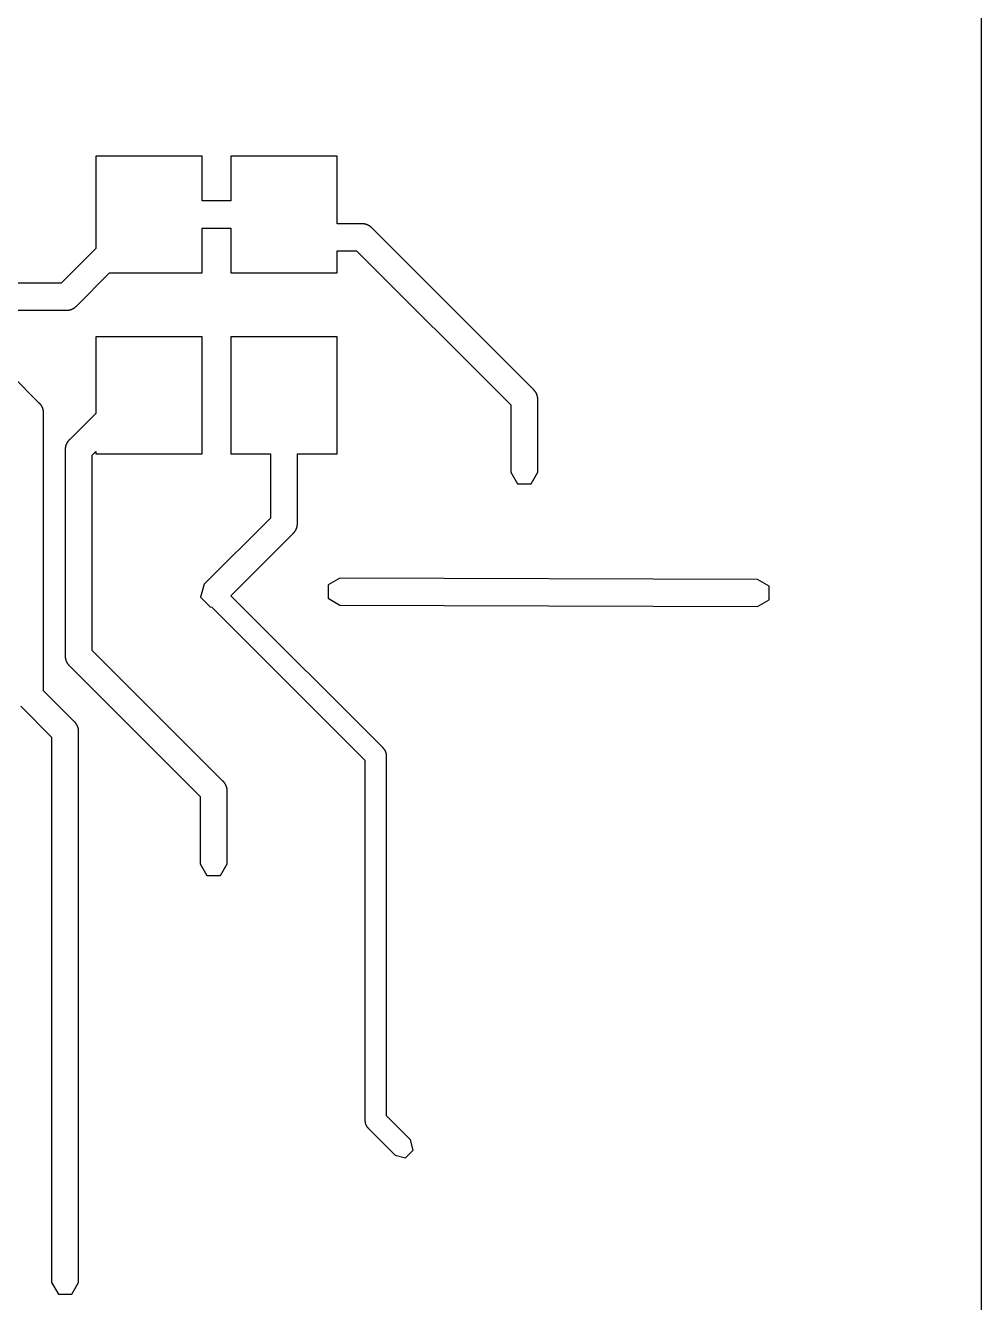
# Model space of a CAD drawing. Extents: x -11.9 to 11.9, y -22 to 22.
# Drawn here: x 2.93 to 11.92, y -2.73 to 9.28 of the extents above; entities that cross this region are included whole.
import ezdxf

# ---------------------------------------------------------------- set-up
doc = ezdxf.new("R2010")
doc.units = 0
doc.layers.add('BOTTOM_-_WELDED', color=7, linetype='CONTINUOUS')

msp = doc.modelspace()

# ---------------------------------------------------------------- linework, layer by layer
at = {"layer": 'BOTTOM_-_WELDED', "color": 250}
msp.add_lwpolyline([(-11.9199, -21.9873), (11.9199, -21.9873), (11.9199, 21.9873), (-11.9199, 21.9873), (-11.9199, -21.9873)], close=True, dxfattribs=at)
at = {"layer": 'BOTTOM_-_WELDED', "color": 132}
for points in [[(-1.1666, 6.604), (3.3117, 6.604), (3.3138, 6.604), (3.3156, 6.604), (3.3159, 6.604), (3.3177, 6.604), (3.3179, 6.604), (3.3198, 6.6041), (3.32, 6.6041), (3.322, 6.6042), (3.3221, 6.6042), (3.3241, 6.6043), (3.3262, 6.6044), (3.3283, 6.6046), (3.3303, 6.6048), (3.3304, 6.6049), (3.3324, 6.6051), (3.3344, 6.6054), (3.3345, 6.6054), (3.3364, 6.6057), (3.3366, 6.6057), (3.3384, 6.6061), (3.3386, 6.6061), (3.3405, 6.6065), (3.3407, 6.6065), (3.3425, 6.6069), (3.3427, 6.6069), (3.3445, 6.6073), (3.3447, 6.6074), (3.3465, 6.6078), (3.3467, 6.6079), (3.3485, 6.6083), (3.3487, 6.6084), (3.3505, 6.6089), (3.3507, 6.609), (3.3524, 6.6095), (3.3527, 6.6095), (3.3544, 6.6101), (3.3547, 6.6102), (3.3563, 6.6107), (3.3567, 6.6108), (3.3583, 6.6114), (3.3586, 6.6115), (3.3602, 6.6121), (3.3605, 6.6122), (3.3621, 6.6128), (3.3625, 6.613), (3.364, 6.6136), (3.3644, 6.6137), (3.3659, 6.6144), (3.3663, 6.6145), (3.3678, 6.6152), (3.3681, 6.6154), (3.3697, 6.6161), (3.37, 6.6162), (3.3716, 6.617), (3.3719, 6.6171), (3.3734, 6.6179), (3.3737, 6.6181), (3.3752, 6.6189), (3.3755, 6.619), (3.3771, 6.6199), (3.3773, 6.62), (3.3789, 6.6209), (3.3791, 6.621), (3.3806, 6.6219), (3.3809, 6.6221), (3.3824, 6.623), (3.3826, 6.6231), (3.3842, 6.6241), (3.3844, 6.6242), (3.3859, 6.6252), (3.3861, 6.6254), (3.3876, 6.6264), (3.3878, 6.6265), (3.3894, 6.6276), (3.3895, 6.6277), (3.391, 6.6288), (3.3911, 6.6289), (3.3927, 6.6301), (3.3928, 6.6301), (3.3944, 6.6314), (3.396, 6.6327), (3.3976, 6.634), (3.3992, 6.6354), (3.4007, 6.6367), (3.4008, 6.6368), (3.4022, 6.6381), (3.4023, 6.6382), (3.4037, 6.6395), (3.4039, 6.6397), (3.4052, 6.641), (3.4054, 6.6412), (3.4067, 6.6425), (3.4081, 6.644), (3.719, 6.9548), (4.5894, 6.9548), (4.5894, 7.3778), (4.8594, 7.3778), (4.8594, 6.9548), (5.8594, 6.9548), (5.8594, 7.1628), (6.0434, 7.1628), (7.493, 5.7132), (7.493, 5.08), (7.5565, 4.97), (7.6835, 4.97), (7.747, 5.08), (7.747, 5.7619), (7.747, 5.764), (7.747, 5.7658), (7.747, 5.7661), (7.747, 5.7679), (7.747, 5.7681), (7.7469, 5.77), (7.7469, 5.7702), (7.7468, 5.7722), (7.7468, 5.7723), (7.7467, 5.7743), (7.7466, 5.7764), (7.7464, 5.7785), (7.7462, 5.7805), (7.7461, 5.7806), (7.7459, 5.7826), (7.7456, 5.7846), (7.7456, 5.7847), (7.7453, 5.7866), (7.7453, 5.7868), (7.7449, 5.7886), (7.7449, 5.7888), (7.7445, 5.7907), (7.7445, 5.7909), (7.7441, 5.7927), (7.7441, 5.7929), (7.7437, 5.7947), (7.7436, 5.7949), (7.7432, 5.7967), (7.7431, 5.7969), (7.7427, 5.7987), (7.7426, 5.7989), (7.7421, 5.8007), (7.742, 5.8009), (7.7415, 5.8026), (7.7415, 5.8029), (7.7409, 5.8046), (7.7408, 5.8049), (7.7403, 5.8065), (7.7402, 5.8069), (7.7396, 5.8085), (7.7395, 5.8088), (7.7389, 5.8104), (7.7388, 5.8107), (7.7382, 5.8123), (7.738, 5.8127), (7.7374, 5.8142), (7.7373, 5.8146), (7.7366, 5.8161), (7.7365, 5.8165), (7.7358, 5.818), (7.7356, 5.8183), (7.7349, 5.8199), (7.7348, 5.8202), (7.734, 5.8218), (7.7339, 5.8221), (7.7331, 5.8236), (7.7329, 5.8239), (7.7321, 5.8254), (7.732, 5.8257), (7.7311, 5.8273), (7.731, 5.8275), (7.7301, 5.8291), (7.73, 5.8293), (7.7291, 5.8308), (7.7289, 5.8311), (7.728, 5.8326), (7.7279, 5.8328), (7.7269, 5.8344), (7.7268, 5.8346), (7.7258, 5.8361), (7.7256, 5.8363), (7.7246, 5.8378), (7.7245, 5.838), (7.7234, 5.8396), (7.7233, 5.8397), (7.7222, 5.8412), (7.7221, 5.8413), (7.7209, 5.8429), (7.7209, 5.843), (7.7196, 5.8446), (7.7183, 5.8462), (7.717, 5.8478), (7.7156, 5.8494), (7.7143, 5.8509), (7.7142, 5.851), (7.7129, 5.8524), (7.7128, 5.8525), (7.7115, 5.8539), (7.7113, 5.8541), (7.71, 5.8554), (7.7098, 5.8556), (7.7085, 5.8569), (7.707, 5.8583), (6.1885, 7.3768), (6.1871, 7.3783), (6.1858, 7.3796), (6.1856, 7.3798), (6.1843, 7.3811), (6.1841, 7.3813), (6.1827, 7.3826), (6.1826, 7.3827), (6.1812, 7.384), (6.1811, 7.3841), (6.1796, 7.3854), (6.178, 7.3868), (6.1764, 7.3881), (6.1748, 7.3894), (6.1732, 7.3907), (6.1731, 7.3907), (6.1715, 7.3919), (6.1714, 7.392), (6.1699, 7.3931), (6.1698, 7.3932), (6.1682, 7.3943), (6.168, 7.3944), (6.1665, 7.3954), (6.1663, 7.3956), (6.1648, 7.3966), (6.1646, 7.3967), (6.163, 7.3977), (6.1628, 7.3978), (6.1613, 7.3987), (6.161, 7.3989), (6.1595, 7.3998), (6.1593, 7.3999), (6.1577, 7.4008), (6.1575, 7.4009), (6.1559, 7.4018), (6.1556, 7.4019), (6.1541, 7.4027), (6.1538, 7.4029), (6.1523, 7.4037), (6.152, 7.4038), (6.1504, 7.4046), (6.1501, 7.4047), (6.1485, 7.4054), (6.1482, 7.4056), (6.1467, 7.4063), (6.1463, 7.4064), (6.1448, 7.4071), (6.1444, 7.4072), (6.1429, 7.4078), (6.1425, 7.408), (6.1409, 7.4086), (6.1406, 7.4087), (6.139, 7.4093), (6.1387, 7.4094), (6.1371, 7.41), (6.1367, 7.4101), (6.1351, 7.4106), (6.1348, 7.4107), (6.1331, 7.4113), (6.1328, 7.4113), (6.1311, 7.4118), (6.1309, 7.4119), (6.1291, 7.4124), (6.1289, 7.4125), (6.1271, 7.4129), (6.1269, 7.413), (6.1251, 7.4134), (6.1249, 7.4135), (6.1231, 7.4139), (6.1229, 7.4139), (6.1211, 7.4143), (6.1209, 7.4143), (6.119, 7.4147), (6.1188, 7.4147), (6.117, 7.4151), (6.1168, 7.4151), (6.1149, 7.4154), (6.1148, 7.4154), (6.1128, 7.4157), (6.1108, 7.4159), (6.1107, 7.416), (6.1087, 7.4162), (6.1066, 7.4164), (6.1045, 7.4165), (6.1025, 7.4166), (6.1024, 7.4166), (6.1004, 7.4167), (6.1002, 7.4167), (6.0983, 7.4168), (6.0981, 7.4168), (6.0963, 7.4168), (6.096, 7.4168), (6.0942, 7.4168), (6.0921, 7.4168), (5.8594, 7.4168), (5.8594, 8.0548), (4.8594, 8.0548), (4.8594, 7.6318), (4.5894, 7.6318), (4.5894, 8.0548), (3.5894, 8.0548), (3.5894, 7.1844), (3.263, 6.858), (-1.2153, 6.858)], [(2.8848, 2.8793), (3.175, 2.589), (3.175, -2.54), (3.2385, -2.65), (3.3655, -2.65), (3.429, -2.54), (3.429, 2.6377), (3.429, 2.6416), (3.429, 2.6419), (3.429, 2.6437), (3.429, 2.6439), (3.4289, 2.6458), (3.4289, 2.646), (3.4288, 2.648), (3.4288, 2.6481), (3.4287, 2.6501), (3.4286, 2.6522), (3.4284, 2.6543), (3.4282, 2.6563), (3.4281, 2.6564), (3.4279, 2.6584), (3.4276, 2.6604), (3.4276, 2.6605), (3.4273, 2.6624), (3.4273, 2.6626), (3.4269, 2.6644), (3.4269, 2.6646), (3.4265, 2.6665), (3.4265, 2.6667), (3.4261, 2.6685), (3.4261, 2.6687), (3.4257, 2.6705), (3.4256, 2.6707), (3.4252, 2.6725), (3.4251, 2.6727), (3.4247, 2.6745), (3.4246, 2.6747), (3.4241, 2.6765), (3.424, 2.6767), (3.4235, 2.6784), (3.4235, 2.6787), (3.4229, 2.6804), (3.4228, 2.6807), (3.4223, 2.6823), (3.4222, 2.6827), (3.4216, 2.6843), (3.4215, 2.6846), (3.4209, 2.6862), (3.4208, 2.6865), (3.4202, 2.6881), (3.42, 2.6885), (3.4194, 2.69), (3.4193, 2.6904), (3.4186, 2.6919), (3.4185, 2.6923), (3.4178, 2.6938), (3.4176, 2.6941), (3.4169, 2.6957), (3.4168, 2.696), (3.416, 2.6976), (3.4159, 2.6979), (3.4151, 2.6994), (3.4149, 2.6997), (3.4141, 2.7012), (3.414, 2.7015), (3.4131, 2.7031), (3.413, 2.7033), (3.4121, 2.7049), (3.412, 2.7051), (3.4111, 2.7066), (3.4109, 2.7069), (3.41, 2.7084), (3.4099, 2.7086), (3.4089, 2.7102), (3.4088, 2.7104), (3.4078, 2.7119), (3.4076, 2.7121), (3.4066, 2.7136), (3.4065, 2.7138), (3.4054, 2.7154), (3.4053, 2.7155), (3.4042, 2.717), (3.4041, 2.7171), (3.4029, 2.7187), (3.4029, 2.7188), (3.4016, 2.7204), (3.4003, 2.722), (3.399, 2.7236), (3.3976, 2.7252), (3.3963, 2.7267), (3.3962, 2.7268), (3.3949, 2.7282), (3.3948, 2.7283), (3.3935, 2.7297), (3.3933, 2.7299), (3.392, 2.7312), (3.3918, 2.7314), (3.3905, 2.7327), (3.389, 2.7341), (3.0988, 3.0244), (3.0988, 5.6349), (3.0988, 5.637), (3.0988, 5.6388), (3.0988, 5.6391), (3.0988, 5.6409), (3.0988, 5.6411), (3.0987, 5.643), (3.0987, 5.6432), (3.0986, 5.6452), (3.0986, 5.6453), (3.0985, 5.6473), (3.0984, 5.6494), (3.0982, 5.6515), (3.098, 5.6535), (3.0979, 5.6536), (3.0977, 5.6556), (3.0974, 5.6576), (3.0974, 5.6577), (3.0971, 5.6596), (3.0971, 5.6598), (3.0967, 5.6616), (3.0967, 5.6618), (3.0963, 5.6637), (3.0963, 5.6639), (3.0959, 5.6657), (3.0959, 5.6659), (3.0955, 5.6677), (3.0954, 5.6679), (3.095, 5.6697), (3.0949, 5.6699), (3.0945, 5.6717), (3.0944, 5.6719), (3.0939, 5.6737), (3.0938, 5.6739), (3.0933, 5.6756), (3.0933, 5.6759), (3.0927, 5.6776), (3.0926, 5.6779), (3.0921, 5.6795), (3.092, 5.6799), (3.0914, 5.6815), (3.0913, 5.6818), (3.0907, 5.6834), (3.0906, 5.6837), (3.09, 5.6853), (3.0898, 5.6857), (3.0892, 5.6872), (3.0891, 5.6876), (3.0884, 5.6891), (3.0883, 5.6895), (3.0876, 5.691), (3.0874, 5.6913), (3.0867, 5.6929), (3.0866, 5.6932), (3.0858, 5.6948), (3.0857, 5.6951), (3.0849, 5.6966), (3.0847, 5.6969), (3.0839, 5.6984), (3.0838, 5.6987), (3.0829, 5.7003), (3.0828, 5.7005), (3.0819, 5.7021), (3.0818, 5.7023), (3.0809, 5.7038), (3.0807, 5.7041), (3.0798, 5.7056), (3.0797, 5.7058), (3.0787, 5.7074), (3.0786, 5.7076), (3.0776, 5.7091), (3.0774, 5.7093), (3.0764, 5.7108), (3.0763, 5.711), (3.0752, 5.7126), (3.0751, 5.7127), (3.074, 5.7142), (3.0739, 5.7143), (3.0727, 5.7159), (3.0727, 5.716), (3.0714, 5.7176), (3.0701, 5.7192), (3.0688, 5.7208), (3.0674, 5.7224), (3.0661, 5.7239), (3.066, 5.724), (3.0647, 5.7254), (3.0646, 5.7255), (3.0633, 5.7269), (3.0631, 5.7271), (3.0618, 5.7284), (3.0616, 5.7286), (3.0603, 5.7299), (3.0588, 5.7313), (2.5309, 6.2592)]]:
    msp.add_lwpolyline(points, dxfattribs=at)
for points in [[(3.556, 5.241), (3.5894, 5.2744), (3.5894, 5.2548), (4.5894, 5.2548), (4.5894, 6.3548), (3.5894, 6.3548), (3.5894, 5.6336), (3.342, 5.3861), (3.3405, 5.3847), (3.3392, 5.3834), (3.339, 5.3832), (3.3377, 5.3819), (3.3375, 5.3817), (3.3362, 5.3803), (3.3361, 5.3802), (3.3348, 5.3788), (3.3347, 5.3787), (3.3334, 5.3772), (3.332, 5.3756), (3.3307, 5.374), (3.3294, 5.3724), (3.3281, 5.3708), (3.3281, 5.3707), (3.3269, 5.3691), (3.3268, 5.369), (3.3257, 5.3675), (3.3256, 5.3674), (3.3245, 5.3658), (3.3244, 5.3656), (3.3234, 5.3641), (3.3232, 5.3639), (3.3222, 5.3624), (3.3221, 5.3622), (3.3211, 5.3606), (3.321, 5.3604), (3.3201, 5.3589), (3.3199, 5.3586), (3.319, 5.3571), (3.3189, 5.3569), (3.318, 5.3553), (3.3179, 5.3551), (3.317, 5.3535), (3.3169, 5.3532), (3.3161, 5.3517), (3.3159, 5.3514), (3.3151, 5.3499), (3.315, 5.3496), (3.3142, 5.348), (3.3141, 5.3477), (3.3134, 5.3461), (3.3132, 5.3458), (3.3125, 5.3443), (3.3124, 5.3439), (3.3117, 5.3424), (3.3116, 5.342), (3.311, 5.3405), (3.3108, 5.3401), (3.3102, 5.3385), (3.3101, 5.3382), (3.3095, 5.3366), (3.3094, 5.3363), (3.3088, 5.3347), (3.3087, 5.3343), (3.3082, 5.3327), (3.3081, 5.3324), (3.3075, 5.3307), (3.3075, 5.3304), (3.307, 5.3287), (3.3069, 5.3285), (3.3064, 5.3267), (3.3063, 5.3265), (3.3059, 5.3247), (3.3058, 5.3245), (3.3054, 5.3227), (3.3053, 5.3225), (3.3049, 5.3207), (3.3049, 5.3205), (3.3045, 5.3187), (3.3045, 5.3185), (3.3041, 5.3166), (3.3041, 5.3164), (3.3037, 5.3146), (3.3037, 5.3144), (3.3034, 5.3125), (3.3034, 5.3124), (3.3031, 5.3104), (3.3029, 5.3084), (3.3028, 5.3083), (3.3026, 5.3063), (3.3024, 5.3042), (3.3023, 5.3021), (3.3022, 5.3001), (3.3022, 5.3), (3.3021, 5.298), (3.3021, 5.2978), (3.302, 5.2959), (3.302, 5.2957), (3.302, 5.2939), (3.302, 5.2936), (3.302, 5.2918), (3.302, 5.2897), (3.302, 3.3567), (3.302, 3.3546), (3.302, 3.3528), (3.302, 3.3525), (3.302, 3.3507), (3.302, 3.3505), (3.3021, 3.3486), (3.3021, 3.3484), (3.3022, 3.3464), (3.3022, 3.3463), (3.3023, 3.3443), (3.3024, 3.3422), (3.3026, 3.3401), (3.3028, 3.3381), (3.3029, 3.338), (3.3031, 3.336), (3.3034, 3.334), (3.3034, 3.3339), (3.3037, 3.332), (3.3037, 3.3318), (3.3041, 3.33), (3.3041, 3.3298), (3.3045, 3.3279), (3.3045, 3.3277), (3.3049, 3.3259), (3.3049, 3.3257), (3.3053, 3.3239), (3.3054, 3.3237), (3.3058, 3.3219), (3.3059, 3.3217), (3.3063, 3.3199), (3.3064, 3.3197), (3.3069, 3.3179), (3.307, 3.3177), (3.3075, 3.316), (3.3075, 3.3157), (3.3081, 3.314), (3.3082, 3.3137), (3.3087, 3.3121), (3.3088, 3.3117), (3.3094, 3.3101), (3.3095, 3.3098), (3.3101, 3.3082), (3.3102, 3.3079), (3.3108, 3.3063), (3.311, 3.3059), (3.3116, 3.3044), (3.3117, 3.304), (3.3124, 3.3025), (3.3125, 3.3021), (3.3132, 3.3006), (3.3134, 3.3003), (3.3141, 3.2987), (3.3142, 3.2984), (3.315, 3.2968), (3.3151, 3.2965), (3.3159, 3.295), (3.3161, 3.2947), (3.3169, 3.2932), (3.317, 3.2929), (3.3179, 3.2913), (3.318, 3.2911), (3.3189, 3.2895), (3.319, 3.2893), (3.3199, 3.2878), (3.3201, 3.2875), (3.321, 3.286), (3.3211, 3.2858), (3.3221, 3.2842), (3.3222, 3.284), (3.3232, 3.2825), (3.3234, 3.2823), (3.3244, 3.2808), (3.3245, 3.2806), (3.3256, 3.279), (3.3257, 3.2789), (3.3268, 3.2774), (3.3269, 3.2773), (3.3281, 3.2757), (3.3281, 3.2756), (3.3294, 3.274), (3.3307, 3.2724), (3.332, 3.2708), (3.3334, 3.2692), (3.3347, 3.2677), (3.3348, 3.2676), (3.3361, 3.2662), (3.3362, 3.2661), (3.3375, 3.2647), (3.3377, 3.2645), (3.339, 3.2632), (3.3392, 3.263), (3.3405, 3.2617), (3.342, 3.2603), (4.572, 2.0302), (4.572, 1.397), (4.6355, 1.287), (4.7625, 1.287), (4.826, 1.397), (4.826, 2.0789), (4.826, 2.081), (4.826, 2.0828), (4.826, 2.0831), (4.826, 2.0849), (4.826, 2.0851), (4.8259, 2.087), (4.8259, 2.0872), (4.8258, 2.0892), (4.8258, 2.0893), (4.8257, 2.0913), (4.8256, 2.0934), (4.8254, 2.0955), (4.8252, 2.0975), (4.8251, 2.0976), (4.8249, 2.0996), (4.8246, 2.1016), (4.8246, 2.1017), (4.8243, 2.1036), (4.8243, 2.1038), (4.8239, 2.1056), (4.8239, 2.1058), (4.8235, 2.1077), (4.8235, 2.1079), (4.8231, 2.1097), (4.8231, 2.1099), (4.8227, 2.1117), (4.8226, 2.1119), (4.8222, 2.1137), (4.8221, 2.1139), (4.8217, 2.1157), (4.8216, 2.1159), (4.8211, 2.1177), (4.821, 2.1179), (4.8205, 2.1196), (4.8205, 2.1199), (4.8199, 2.1216), (4.8198, 2.1219), (4.8193, 2.1235), (4.8192, 2.1239), (4.8186, 2.1255), (4.8185, 2.1258), (4.8179, 2.1274), (4.8178, 2.1277), (4.8172, 2.1293), (4.817, 2.1297), (4.8164, 2.1312), (4.8163, 2.1316), (4.8156, 2.1331), (4.8155, 2.1335), (4.8148, 2.135), (4.8146, 2.1353), (4.8139, 2.1369), (4.8138, 2.1372), (4.813, 2.1388), (4.8129, 2.1391), (4.8121, 2.1406), (4.8119, 2.1409), (4.8111, 2.1424), (4.811, 2.1427), (4.8101, 2.1443), (4.81, 2.1445), (4.8091, 2.1461), (4.809, 2.1463), (4.8081, 2.1478), (4.8079, 2.1481), (4.807, 2.1496), (4.8069, 2.1498), (4.8059, 2.1514), (4.8058, 2.1516), (4.8048, 2.1531), (4.8046, 2.1533), (4.8036, 2.1548), (4.8035, 2.155), (4.8024, 2.1566), (4.8023, 2.1567), (4.8012, 2.1582), (4.8011, 2.1583), (4.7999, 2.1599), (4.7999, 2.16), (4.7986, 2.1616), (4.7973, 2.1632), (4.796, 2.1648), (4.7946, 2.1664), (4.7933, 2.1679), (4.7932, 2.168), (4.7919, 2.1694), (4.7918, 2.1695), (4.7905, 2.1709), (4.7903, 2.1711), (4.789, 2.1724), (4.7888, 2.1726), (4.7875, 2.1739), (4.786, 2.1753), (3.556, 3.4054), (3.556, 5.241)], [(4.8606, 3.919), (5.4464, 4.5049), (5.4479, 4.5063), (5.4492, 4.5076), (5.4494, 4.5078), (5.4507, 4.5091), (5.4509, 4.5093), (5.4522, 4.5107), (5.4523, 4.5108), (5.4536, 4.5122), (5.4537, 4.5123), (5.455, 4.5138), (5.4564, 4.5154), (5.4577, 4.517), (5.459, 4.5186), (5.4603, 4.5202), (5.4603, 4.5203), (5.4615, 4.5219), (5.4616, 4.522), (5.4627, 4.5235), (5.4628, 4.5236), (5.4639, 4.5252), (5.464, 4.5254), (5.465, 4.5269), (5.4652, 4.5271), (5.4662, 4.5286), (5.4663, 4.5288), (5.4673, 4.5304), (5.4674, 4.5306), (5.4683, 4.5321), (5.4685, 4.5324), (5.4694, 4.5339), (5.4695, 4.5341), (5.4704, 4.5357), (5.4705, 4.5359), (5.4714, 4.5375), (5.4715, 4.5378), (5.4723, 4.5393), (5.4725, 4.5396), (5.4733, 4.5411), (5.4734, 4.5414), (5.4742, 4.543), (5.4743, 4.5433), (5.475, 4.5449), (5.4752, 4.5452), (5.4759, 4.5467), (5.476, 4.5471), (5.4767, 4.5486), (5.4768, 4.549), (5.4774, 4.5505), (5.4776, 4.5509), (5.4782, 4.5525), (5.4783, 4.5528), (5.4789, 4.5544), (5.479, 4.5547), (5.4796, 4.5563), (5.4797, 4.5567), (5.4802, 4.5583), (5.4803, 4.5586), (5.4809, 4.5603), (5.4809, 4.5606), (5.4814, 4.5623), (5.4815, 4.5625), (5.482, 4.5643), (5.4821, 4.5645), (5.4825, 4.5663), (5.4826, 4.5665), (5.483, 4.5683), (5.4831, 4.5685), (5.4835, 4.5703), (5.4835, 4.5705), (5.4839, 4.5723), (5.4839, 4.5725), (5.4843, 4.5744), (5.4843, 4.5746), (5.4847, 4.5764), (5.4847, 4.5766), (5.485, 4.5785), (5.485, 4.5786), (5.4853, 4.5806), (5.4855, 4.5826), (5.4856, 4.5827), (5.4858, 4.5847), (5.486, 4.5868), (5.4861, 4.5889), (5.4862, 4.5909), (5.4862, 4.591), (5.4863, 4.593), (5.4863, 4.5932), (5.4864, 4.5951), (5.4864, 4.5953), (5.4864, 4.5971), (5.4864, 4.5974), (5.4864, 4.5992), (5.4864, 4.6013), (5.4864, 5.2548), (5.8594, 5.2548), (5.8594, 6.3548), (4.8594, 6.3548), (4.8594, 5.2548), (5.2324, 5.2548), (5.2324, 4.65), (4.6092, 4.0268), (4.5763, 3.9041), (4.6661, 3.8143), (4.6812, 3.8112), (6.1214, 2.371), (6.1214, -1.0146), (6.1214, -1.016), (6.1214, -1.0162), (6.1214, -1.0177), (6.1214, -1.0179), (6.1215, -1.0194), (6.1215, -1.0195), (6.1215, -1.0211), (6.1216, -1.0212), (6.1216, -1.0228), (6.1217, -1.0228), (6.1218, -1.0245), (6.1219, -1.0261), (6.1221, -1.0278), (6.1223, -1.0294), (6.1223, -1.0295), (6.1225, -1.031), (6.1225, -1.0311), (6.1228, -1.0326), (6.1228, -1.0328), (6.1231, -1.0343), (6.1231, -1.0344), (6.1234, -1.0359), (6.1234, -1.036), (6.1237, -1.0375), (6.1237, -1.0377), (6.1241, -1.0391), (6.1241, -1.0393), (6.1245, -1.0407), (6.1245, -1.0409), (6.1249, -1.0423), (6.1249, -1.0425), (6.1253, -1.0439), (6.1254, -1.0441), (6.1258, -1.0454), (6.1258, -1.0457), (6.1263, -1.047), (6.1263, -1.0473), (6.1268, -1.0486), (6.1269, -1.0488), (6.1273, -1.0501), (6.1274, -1.0504), (6.1279, -1.0517), (6.128, -1.0519), (6.1285, -1.0532), (6.1286, -1.0535), (6.1291, -1.0547), (6.1292, -1.055), (6.1297, -1.0562), (6.1298, -1.0565), (6.1304, -1.0577), (6.1305, -1.058), (6.1311, -1.0592), (6.1312, -1.0595), (6.1318, -1.0607), (6.1319, -1.061), (6.1326, -1.0622), (6.1327, -1.0625), (6.1333, -1.0637), (6.1334, -1.0639), (6.1341, -1.0651), (6.1342, -1.0654), (6.1349, -1.0666), (6.135, -1.0668), (6.1358, -1.068), (6.1359, -1.0682), (6.1366, -1.0694), (6.1367, -1.0696), (6.1375, -1.0708), (6.1376, -1.071), (6.1384, -1.0722), (6.1385, -1.0724), (6.1394, -1.0736), (6.1394, -1.0737), (6.1403, -1.075), (6.1404, -1.0751), (6.1413, -1.0763), (6.1413, -1.0764), (6.1423, -1.0776), (6.1423, -1.0777), (6.1433, -1.079), (6.1444, -1.0803), (6.1454, -1.0816), (6.1455, -1.0816), (6.1465, -1.0828), (6.1466, -1.0828), (6.1476, -1.0841), (6.1477, -1.0841), (6.1487, -1.0853), (6.1488, -1.0854), (6.1499, -1.0865), (6.15, -1.0866), (6.151, -1.0877), (6.1512, -1.0878), (6.1522, -1.0888), (6.1534, -1.09), (6.1546, -1.0911), (6.4052, -1.3418), (6.5033, -1.3681), (6.5751, -1.2963), (6.5488, -1.1982), (6.3246, -0.974), (6.3246, 2.4116), (6.3246, 2.413), (6.3246, 2.4132), (6.3246, 2.4147), (6.3246, 2.4149), (6.3245, 2.4164), (6.3245, 2.4165), (6.3245, 2.4181), (6.3244, 2.4182), (6.3244, 2.4198), (6.3243, 2.4198), (6.3242, 2.4215), (6.3241, 2.4231), (6.3239, 2.4248), (6.3237, 2.4264), (6.3237, 2.4265), (6.3235, 2.428), (6.3235, 2.4281), (6.3232, 2.4296), (6.3232, 2.4298), (6.3229, 2.4313), (6.3229, 2.4314), (6.3226, 2.4329), (6.3226, 2.433), (6.3223, 2.4345), (6.3223, 2.4347), (6.3219, 2.4361), (6.3219, 2.4363), (6.3215, 2.4377), (6.3215, 2.4379), (6.3211, 2.4393), (6.3211, 2.4395), (6.3207, 2.4409), (6.3206, 2.4411), (6.3202, 2.4424), (6.3202, 2.4427), (6.3197, 2.444), (6.3197, 2.4443), (6.3192, 2.4456), (6.3191, 2.4458), (6.3187, 2.4471), (6.3186, 2.4474), (6.3181, 2.4487), (6.318, 2.4489), (6.3175, 2.4502), (6.3174, 2.4505), (6.3169, 2.4517), (6.3168, 2.452), (6.3163, 2.4532), (6.3162, 2.4535), (6.3156, 2.4547), (6.3155, 2.455), (6.3149, 2.4562), (6.3148, 2.4565), (6.3142, 2.4577), (6.3141, 2.458), (6.3134, 2.4592), (6.3133, 2.4595), (6.3127, 2.4607), (6.3126, 2.4609), (6.3119, 2.4621), (6.3118, 2.4624), (6.3111, 2.4636), (6.311, 2.4638), (6.3102, 2.465), (6.3101, 2.4652), (6.3094, 2.4664), (6.3093, 2.4666), (6.3085, 2.4678), (6.3084, 2.468), (6.3076, 2.4692), (6.3075, 2.4694), (6.3066, 2.4706), (6.3066, 2.4707), (6.3057, 2.472), (6.3056, 2.4721), (6.3047, 2.4733), (6.3047, 2.4734), (6.3037, 2.4746), (6.3037, 2.4747), (6.3027, 2.476), (6.3016, 2.4773), (6.3006, 2.4786), (6.3005, 2.4786), (6.2995, 2.4798), (6.2994, 2.4798), (6.2984, 2.4811), (6.2983, 2.4811), (6.2973, 2.4823), (6.2972, 2.4824), (6.2961, 2.4835), (6.296, 2.4836), (6.295, 2.4847), (6.2948, 2.4848), (6.2938, 2.4858), (6.2926, 2.487), (6.2914, 2.4881), (4.8606, 3.919)], [(9.8139, 4.0721), (5.8866, 4.0854), (5.7766, 4.0219), (5.7766, 3.8949), (5.8866, 3.8314), (9.8139, 3.8181), (9.9239, 3.8816), (9.9239, 4.0086), (9.8139, 4.0721)]]:
    msp.add_lwpolyline(points, close=True, dxfattribs=at)

doc.saveas('drawing.dxf')
